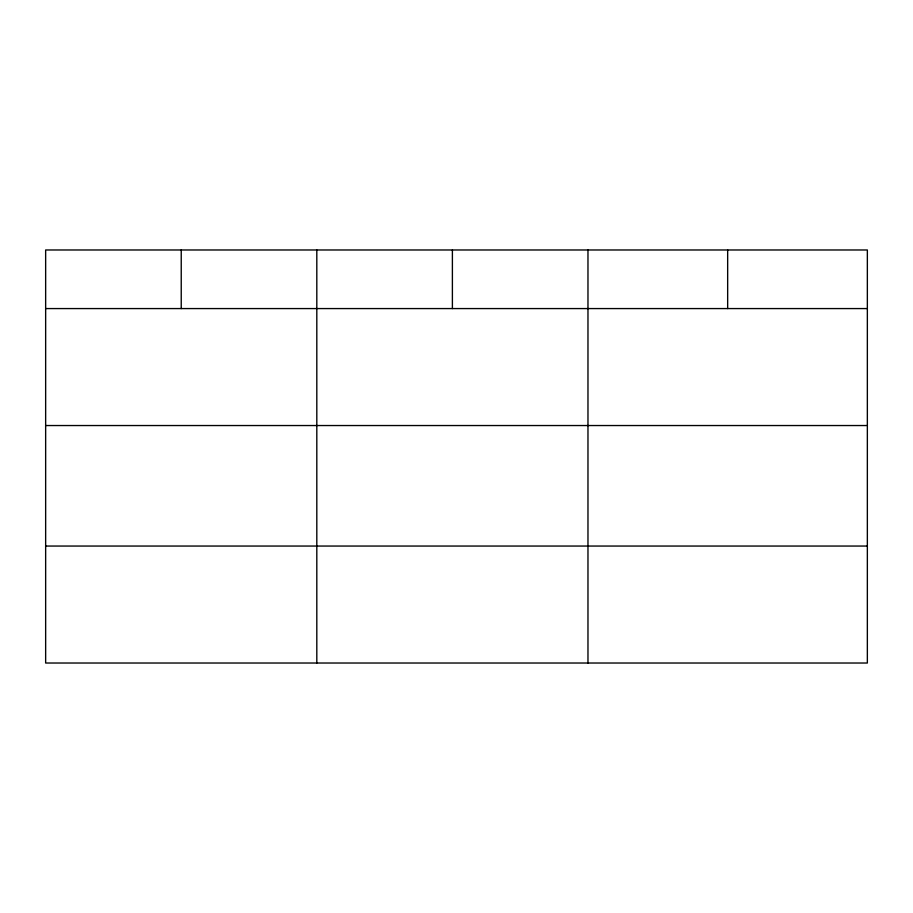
<?xml version="1.0" encoding="UTF-8"?>
<svg xmlns="http://www.w3.org/2000/svg" width="913" height="913" viewBox="0 0 913 913"><rect width="100%" height="100%" fill="white"/><g stroke="black" fill="none" stroke-linecap="round" stroke-linejoin="round"><path stroke-width="1.37" d="M867.35 425.538L867.35 249.979L45.65 249.979L45.65 663.021L867.35 663.021L867.35 425.538L45.65 425.538M45.65 308.571L867.35 308.571M45.65 546.054L867.35 546.054M727.661 249.979L727.661 308.571M587.972 249.979L587.972 663.021M452.392 249.979L452.392 308.571M316.811 249.979L316.811 663.021M181.231 249.979L181.231 308.571"/></g></svg>
